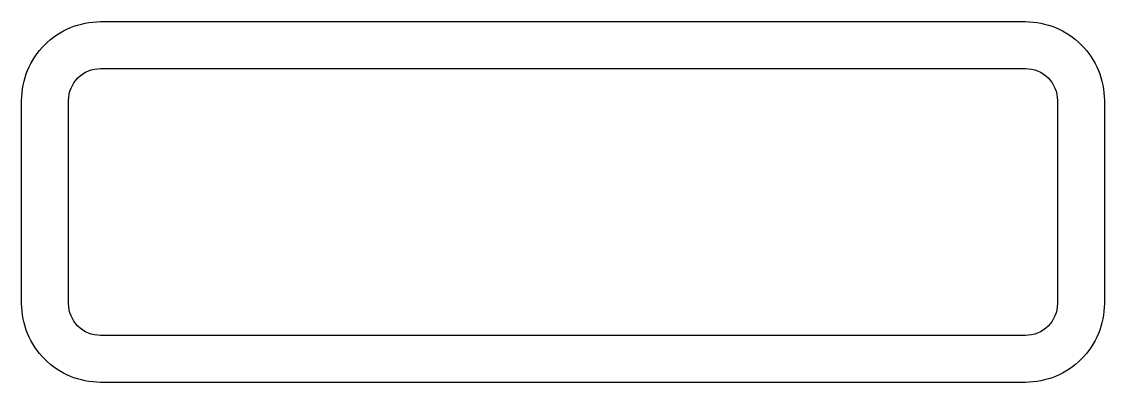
# Model space of a CAD drawing. Header units: inches. Extents: x -0.75 to 0.75, y -0.25 to 0.25.
import ezdxf

# ---------------------------------------------------------------- set-up
doc = ezdxf.new("R2010")
doc.units = ezdxf.units.IN
doc.header["$MEASUREMENT"] = 0

msp = doc.modelspace()

# ---------------------------------------------------------------- linework, layer by layer
for points in [[(-0.75, -0.1406), (-0.75, 0.1406, -0.414214), (-0.6406, 0.25), (0.6406, 0.25, -0.414214), (0.75, 0.1406), (0.75, -0.1406, -0.414214), (0.6406, -0.25), (-0.6406, -0.25, -0.414214)], [(-0.685, -0.1406), (-0.685, 0.1406, -0.414214), (-0.6406, 0.185), (0.6406, 0.185, -0.414214), (0.685, 0.1406), (0.685, -0.1406, -0.414214), (0.6406, -0.185), (-0.6406, -0.185, -0.414214)]]:
    msp.add_lwpolyline(points, format="xyb", close=True)

doc.saveas('drawing.dxf')
